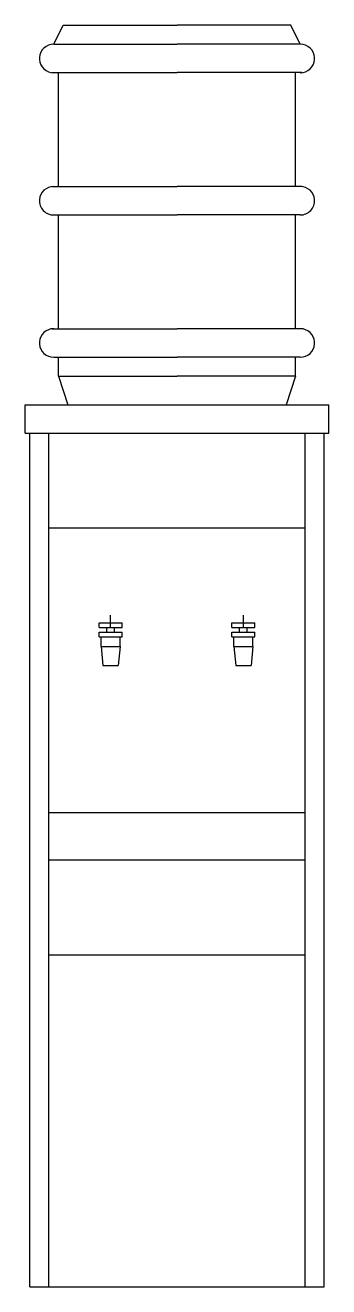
# Model space of a CAD drawing. Extents: x 1.83 to 2.13, y 0.37 to 1.61.
import ezdxf

# ---------------------------------------------------------------- set-up
doc = ezdxf.new("R2010")
doc.units = 0
doc.layers.get('0').update_dxf_attribs({"linetype": 'CONTINUOUS'})

msp = doc.modelspace()

# ---------------------------------------------------------------- linework, layer by layer
at = {"color": 0}
for p, q in [((1.8555, 1.5962), (1.8649, 1.6149)), ((1.8649, 1.6149), (1.9774, 1.6149)), ((2.0899, 1.6149), (1.9774, 1.6149)), ((2.0992, 1.5962), (2.0899, 1.6149)), ((1.8555, 1.5962), (1.9774, 1.5962)), ((2.0992, 1.5962), (1.9774, 1.5962)), ((1.8541, 1.5681), (1.9774, 1.5681)), ((1.8602, 1.4556), (1.8602, 1.5681)), ((2.1006, 1.5681), (1.9774, 1.5681)), ((2.0945, 1.4556), (2.0945, 1.5681)), ((1.8541, 1.4556), (1.8602, 1.4556)), ((1.8602, 1.4556), (1.9774, 1.4556)), ((2.0945, 1.4556), (1.9774, 1.4556)), ((2.1006, 1.4556), (2.0945, 1.4556)), ((1.8555, 1.4274), (1.8602, 1.4274)), ((1.8602, 1.4274), (1.9774, 1.4274)), ((1.8602, 1.3149), (1.8602, 1.4274)), ((2.0945, 1.4274), (1.9774, 1.4274)), ((2.0992, 1.4274), (2.0945, 1.4274)), ((2.0945, 1.3149), (2.0945, 1.4274)), ((1.8541, 1.3149), (1.9774, 1.3149)), ((2.1006, 1.3149), (1.9774, 1.3149)), ((1.8555, 1.2868), (1.9774, 1.2868)), ((1.8602, 1.2681), (1.8602, 1.2868)), ((2.0992, 1.2868), (1.9774, 1.2868)), ((2.0945, 1.2681), (2.0945, 1.2868)), ((1.8602, 1.2681), (1.9774, 1.2681)), ((1.8602, 1.2681), (1.8695, 1.2399)), ((2.0945, 1.2681), (1.9774, 1.2681)), ((2.0945, 1.2681), (2.0852, 1.2399)), ((1.8274, 1.2399), (2.1274, 1.2399)), ((1.8274, 1.2118), (1.8274, 1.2399)), ((2.1274, 1.2118), (2.1274, 1.2399)), ((1.8274, 1.2118), (2.1274, 1.2118)), ((1.832, 0.3681), (1.832, 1.2116)), ((1.8508, 0.3681), (1.8508, 1.2118)), ((2.1039, 0.3681), (2.1039, 1.2118)), ((2.1227, 0.3681), (2.1227, 1.2116)), ((1.8508, 1.1181), (2.1039, 1.1181)), ((1.9005, 1.0243), (1.923, 1.0243)), ((1.9005, 1.0196), (1.9005, 1.0243)), ((1.9117, 1.0196), (1.9117, 1.0318)), ((1.923, 1.0196), (1.923, 1.0243)), ((2.0317, 1.0243), (2.0542, 1.0243)), ((2.0317, 1.0196), (2.0317, 1.0243)), ((2.043, 1.0196), (2.043, 1.0318)), ((2.0542, 1.0196), (2.0542, 1.0243)), ((1.9005, 1.0196), (1.923, 1.0196)), ((1.9005, 1.0149), (1.923, 1.0149)), ((1.9005, 1.0103), (1.9005, 1.0149)), ((1.9005, 1.0103), (1.923, 1.0103)), ((1.9024, 1.0009), (1.9024, 1.01)), ((1.908, 1.0149), (1.908, 1.0196)), ((1.9155, 1.0149), (1.9155, 1.0196)), ((1.9211, 1.0009), (1.9211, 1.01)), ((1.923, 1.0103), (1.923, 1.0149)), ((2.0317, 1.0196), (2.0542, 1.0196)), ((2.0317, 1.0149), (2.0542, 1.0149)), ((2.0317, 1.0103), (2.0317, 1.0149)), ((2.0317, 1.0103), (2.0542, 1.0103)), ((2.0336, 1.0009), (2.0336, 1.01)), ((2.0392, 1.0149), (2.0392, 1.0196)), ((2.0467, 1.0149), (2.0467, 1.0196)), ((2.0524, 1.0009), (2.0524, 1.01)), ((2.0542, 1.0103), (2.0542, 1.0149)), ((1.9024, 1.0009), (1.9211, 1.0009)), ((1.9024, 1.0009), (1.9042, 0.9821)), ((1.9211, 1.0009), (1.9192, 0.9821)), ((2.0336, 1.0009), (2.0524, 1.0009)), ((2.0336, 1.0009), (2.0355, 0.9821)), ((2.0524, 1.0009), (2.0505, 0.9821)), ((1.9042, 0.9821), (1.9192, 0.9821)), ((2.0355, 0.9821), (2.0505, 0.9821)), ((1.8508, 0.8368), (2.1039, 0.8368)), ((1.8508, 0.7899), (2.1039, 0.7899)), ((1.8508, 0.6962), (2.1039, 0.6962)), ((1.832, 0.3681), (2.1227, 0.3681))]:
    msp.add_line(p, q, dxfattribs=at)
for centre, start, end in [((1.8555, 1.5821), 90, 175.9188), ((2.0992, 1.5821), 4.0812, 90), ((1.8555, 1.5821), 175.9188, 184.0812), ((1.8555, 1.5821), 184.0812, 270), ((2.0992, 1.5821), 270, 355.9188), ((2.0992, 1.5821), 355.9188, 4.0812), ((1.8555, 1.4415), 90, 175.9188), ((2.0992, 1.4415), 4.0812, 90), ((1.8555, 1.4415), 175.9188, 270), ((2.0992, 1.4415), 270, 4.0812), ((1.8555, 1.3009), 90, 175.9188), ((2.0992, 1.3009), 4.0812, 90), ((1.8555, 1.3009), 175.9188, 184.0812), ((1.8555, 1.3009), 184.0812, 270), ((2.0992, 1.3009), 270, 355.9188), ((2.0992, 1.3009), 355.9188, 4.0812)]:
    msp.add_arc(centre, 0.0141, start, end, dxfattribs=at)

doc.saveas('drawing.dxf')
